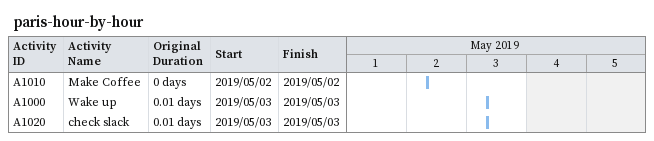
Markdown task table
paris-hour-by-hour

| ID | Task | Original duration | Start | Finish |
|---|---|---|---|---|
| A1010 | Make Coffee | 0d | 2019-05-02 | 2019-05-02 |
| A1000 | Wake up | 0.01d | 2019-05-03 | 2019-05-03 |
| A1020 | check slack | 0.01d | 2019-05-03 | 2019-05-03 |
